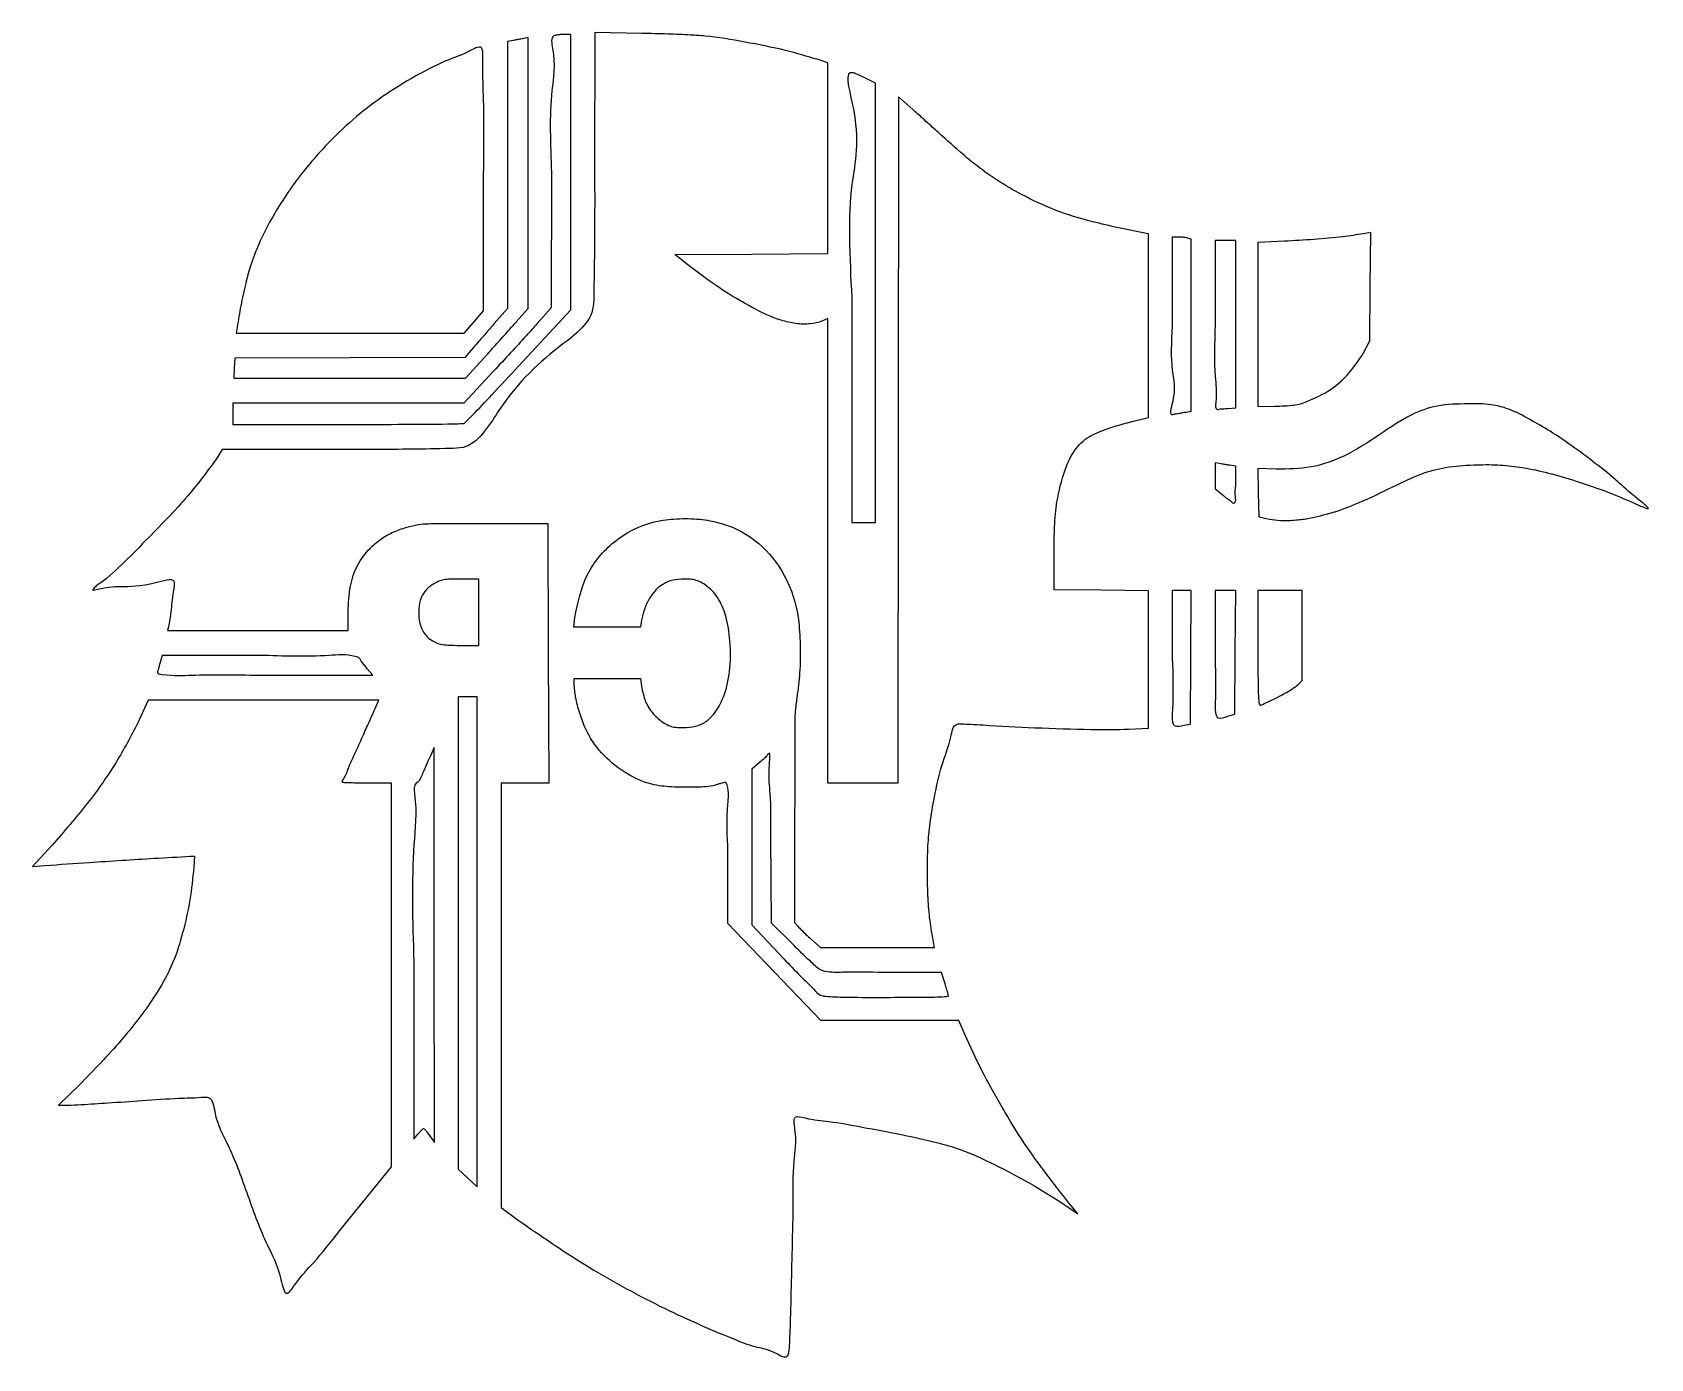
# Model space of a CAD drawing. Extents: x 85 to 213, y 549 to 655.
import ezdxf

# ---------------------------------------------------------------- set-up
doc = ezdxf.new("R2010")
doc.units = 0
doc.layers.add('Capa_1', color=7, linetype='CONTINUOUS')

msp = doc.modelspace()

# ---------------------------------------------------------------- linework, layer by layer
at = {"layer": 'Capa_1', "color": 7}
for p, q in [((127.426207, 654.483614), (126.827467, 654.481593)), ((127.426207, 643.541451), (127.426207, 654.483614)), ((129.316978, 654.653466), (129.312442, 643.781837)), ((133.066976, 654.575258), (129.316978, 654.653466)), ((122.85688, 654.01162), (122.384188, 653.926439)), ((122.384188, 653.926439), (122.384188, 643.318226)), ((124.022846, 654.240688), (123.676206, 654.168745)), ((124.022846, 643.479109), (124.022846, 654.240688)), ((147.846387, 652.21899), (147.058574, 652.490408)), ((147.846387, 644.644035), (147.846387, 652.21899)), ((151.627887, 650.61807), (150.766994, 651.033445)), ((151.627887, 633.154558), (151.627887, 650.61807)), ((153.455618, 649.51617), (153.423814, 622.245722)), ((154.590072, 648.512739), (153.455618, 649.51617)), ((147.846387, 637.069059), (147.846387, 644.644035)), ((120.48861, 632.514353), (120.491019, 642.971194)), ((122.384188, 643.318226), (122.384188, 632.710012)), ((124.022846, 632.717532), (124.022846, 643.479109)), ((125.884281, 643.510803), (125.850577, 632.74866)), ((127.426207, 632.599288), (127.426207, 643.541451)), ((173.308561, 638.644884), (173.024949, 638.700018)), ((173.308561, 631.337556), (173.308561, 638.644884)), ((175.672003, 638.38423), (175.199315, 638.386033)), ((175.199315, 638.386033), (175.199315, 631.326838)), ((176.711922, 638.223307), (176.428307, 638.302876)), ((176.711922, 631.383403), (176.711922, 638.223307)), ((179.422004, 638.122133), (178.602678, 638.122133)), ((178.602678, 638.122133), (178.602678, 631.392812)), ((180.241333, 638.122133), (179.422004, 638.122133)), ((180.241333, 631.465679), (180.241333, 638.122133)), ((184.11736, 638.049453), (182.006016, 637.958149)), ((182.006016, 637.958149), (182.006016, 631.442761)), ((190.968222, 638.750259), (190.378542, 638.634946)), ((190.930408, 634.444778), (190.968222, 638.750259)), ((135.682523, 637.000574), (141.764457, 637.034817)), ((136.713025, 636.177472), (135.682523, 637.000574)), ((141.764457, 637.034817), (147.846387, 637.069059)), ((190.892594, 630.139297), (190.930408, 634.444778)), ((122.384188, 632.710012), (121.344273, 631.512598)), ((123.264697, 628.113943), (127.426207, 632.599288)), ((123.298055, 631.88083), (124.022846, 632.717532)), ((125.850577, 632.74866), (124.752478, 631.509951)), ((149.737141, 633.569933), (149.737141, 615.691046)), ((151.627898, 615.691046), (151.627887, 633.154558)), ((118.958831, 630.733062), (119.723729, 631.623708)), ((119.723729, 631.623708), (120.48861, 632.514353)), ((147.846387, 631.90711), (147.373699, 631.691904)), ((147.846387, 613.441191), (147.846387, 631.90711)), ((173.308561, 624.030228), (173.308561, 631.337556)), ((176.711922, 624.5435), (176.711922, 631.383403)), ((180.241333, 624.809225), (180.241333, 631.465679)), ((182.006016, 631.442761), (182.006016, 624.927373)), ((100.91298, 631.227864), (100.845403, 630.733062)), ((100.845403, 630.733062), (109.902118, 630.733062)), ((109.902118, 630.733062), (118.958831, 630.733062)), ((190.402634, 629.179379), (190.892594, 630.139297)), ((100.725664, 628.748773), (100.683088, 627.959375)), ((109.866983, 628.784291), (100.725664, 628.748773)), ((119.008298, 628.819809), (109.866983, 628.784291)), ((119.656327, 629.567495), (119.008298, 628.819809)), ((119.05734, 627.170457), (120.815291, 629.107302)), ((100.683088, 627.959375), (100.640511, 627.169975)), ((121.286092, 627.727813), (118.917802, 625.184382)), ((100.640511, 627.169975), (109.848926, 627.170238)), ((109.848926, 627.170238), (119.05734, 627.170457)), ((109.747636, 625.187784), (100.577466, 625.191185)), ((100.577466, 625.191185), (100.577466, 624.333526)), ((118.917802, 625.184382), (109.747636, 625.187784)), ((182.006016, 624.927373), (183.361056, 624.938712)), ((185.389736, 625.120526), (185.389758, 625.120418)), ((100.577466, 624.333526), (100.577466, 623.47587)), ((118.94747, 623.562695), (118.94747, 623.56269)), ((172.331671, 623.804562), (173.308561, 624.030228)), ((175.577477, 624.354185), (175.577468, 624.354174)), ((176.302256, 624.474136), (176.711922, 624.5435)), ((179.579557, 624.760773), (179.579568, 624.760753)), ((179.579568, 624.760753), (180.241333, 624.809225)), ((100.577466, 623.47587), (109.68461, 623.486358)), ((99.730766, 621.496732), (99.251646, 620.738033)), ((109.135191, 621.502685), (99.730766, 621.496732)), ((153.423814, 622.245722), (153.392009, 594.975271)), ((178.949316, 620.37739), (178.602678, 620.434536)), ((178.602678, 620.434536), (178.602678, 619.3983)), ((180.241333, 620.165302), (179.768645, 620.242773)), ((180.241333, 618.646099), (180.241333, 620.165302)), ((183.459557, 619.938082), (181.999565, 619.996589)), ((181.999565, 619.996589), (182.034317, 618.07551)), ((178.602678, 619.3983), (178.602678, 618.362065)), ((180.241347, 618.646076), (180.241333, 618.646099)), ((178.602678, 618.362065), (179.264441, 617.837689)), ((182.034317, 618.07551), (182.06907, 616.154431)), ((182.06907, 616.154431), (182.699323, 616.001389)), ((185.710796, 615.96862), (185.710791, 615.968609)), ((120.493434, 615.624979), (125.598475, 615.625072)), ((125.598475, 615.625072), (125.630762, 605.300179)), ((149.737141, 615.691046), (150.682521, 615.691046)), ((150.682521, 615.691046), (151.627898, 615.691046)), ((147.846387, 594.975271), (147.846387, 613.441191)), ((165.808565, 610.347229), (165.818203, 613.250073)), ((120.115281, 611.204831), (118.690449, 611.204831)), ((120.115281, 608.565881), (120.115281, 611.204831)), ((169.558566, 610.312277), (165.808565, 610.347229)), ((173.308564, 610.277326), (169.558566, 610.312277)), ((173.308564, 604.816756), (173.308564, 610.277326)), ((175.957038, 610.281224), (175.199306, 610.281224)), ((175.199306, 610.281224), (175.199306, 604.871376)), ((176.714773, 610.281224), (175.957038, 610.281224)), ((176.681835, 604.970337), (176.714773, 610.281224)), ((179.423549, 610.281207), (178.60269, 610.281207)), ((178.60269, 610.281207), (178.60269, 605.20123)), ((180.244412, 610.281207), (179.423549, 610.281207)), ((180.21136, 605.372443), (180.244412, 610.281207)), ((183.770745, 610.281196), (182.006039, 610.281196)), ((182.006039, 610.281196), (182.006039, 605.729007)), ((185.535451, 610.281196), (183.770745, 610.281196)), ((185.535451, 606.712314), (185.535451, 610.281196)), ((109.731983, 607.114454), (109.731478, 608.598865)), ((120.115281, 605.926987), (120.115281, 608.565881)), ((127.66015, 607.378343), (127.740512, 608.137041)), ((95.452231, 607.403738), (95.379976, 607.114454)), ((95.379976, 607.114454), (102.555981, 607.114454)), ((102.555981, 607.114454), (109.731983, 607.114454)), ((130.3052, 607.378343), (127.66015, 607.378343)), ((132.950248, 607.378343), (130.3052, 607.378343)), ((133.035599, 607.939121), (132.950248, 607.378343)), ((118.63419, 605.929822), (120.115281, 605.926987)), ((185.535451, 603.14343), (185.535451, 606.712314)), ((94.945102, 605.135259), (94.791067, 604.574481)), ((102.735842, 605.135259), (94.945102, 605.135259)), ((125.630762, 605.300179), (125.663049, 594.975285)), ((173.308564, 599.356182), (173.308564, 604.816756)), ((176.648896, 599.659449), (176.681835, 604.970337)), ((180.178308, 600.463678), (180.21136, 605.372443)), ((103.104646, 603.551886), (111.699235, 603.551886)), ((111.699235, 603.551886), (111.253799, 604.06799)), ((127.678297, 602.886566), (127.678297, 603.287972)), ((127.678297, 603.287972), (130.311045, 603.287972)), ((130.311045, 603.287972), (132.943791, 603.287972)), ((132.943791, 603.287972), (133.030587, 602.682024)), ((185.18881, 602.802652), (185.535451, 603.14343)), ((119.23293, 601.836557), (118.476626, 601.836557)), ((118.476626, 601.836557), (118.476626, 583.06339)), ((119.98923, 601.836557), (119.23293, 601.836557)), ((119.98923, 582.366518), (119.98923, 601.836557)), ((183.592851, 601.819347), (183.592843, 601.819347)), ((93.83377, 601.565848), (93.140493, 600.020569)), ((103.000754, 601.569249), (93.83377, 601.565848)), ((112.16774, 601.572651), (103.000754, 601.569249)), ((111.745811, 600.616029), (112.16774, 601.572651)), ((179.611081, 600.30542), (180.178308, 600.463678)), ((171.755294, 599.262412), (173.308564, 599.356182)), ((176.144686, 599.579215), (176.144695, 599.579201)), ((176.144695, 599.579201), (176.648896, 599.659449)), ((179.611092, 600.305417), (179.611081, 600.30542)), ((116.566007, 597.81217), (116.264018, 597.152435)), ((116.575929, 582.117409), (116.566007, 597.81217)), ((142.422851, 596.62188), (141.795972, 596.102091)), ((141.795972, 596.102091), (141.795972, 589.905298)), ((113.182509, 594.975285), (111.228727, 594.975285)), ((113.182509, 579.734297), (113.182509, 594.975285)), ((123.771523, 594.975285), (121.879998, 594.975285)), ((121.879998, 594.975285), (121.881563, 578.118991)), ((125.663049, 594.975285), (123.771523, 594.975285)), ((150.619198, 594.975271), (147.846387, 594.975271)), ((153.392009, 594.975271), (150.619198, 594.975271)), ((145.199316, 592.533505), (145.199316, 583.90649)), ((143.371576, 583.858576), (143.308562, 590.703443)), ((86.217942, 590.056999), (84.642829, 588.355197)), ((97.183704, 589.169809), (97.523226, 589.169809)), ((97.523226, 589.169809), (97.465768, 588.279163)), ((139.905193, 583.830712), (139.905193, 589.477864)), ((141.795972, 589.905298), (141.795972, 583.708507)), ((84.642829, 588.355197), (85.645862, 588.437827)), ((143.594549, 579.968751), (139.905193, 583.830712)), ((141.795972, 583.708507), (144.348491, 581.019197)), ((145.073256, 582.151944), (143.371576, 583.858576)), ((145.199316, 583.90649), (145.482928, 583.578516)), ((118.476626, 583.06339), (118.476626, 564.29022)), ((146.510943, 582.581551), (147.255347, 581.912561)), ((116.585898, 566.422648), (116.575929, 582.117409)), ((119.98923, 562.896482), (119.98923, 582.366518)), ((147.255347, 581.912561), (151.789306, 581.912561)), ((151.789306, 581.912561), (156.323265, 581.912561)), ((156.323265, 581.912561), (156.238877, 582.341392)), ((114.950619, 580.823929), (114.954021, 566.672559)), ((147.283909, 576.106792), (143.594549, 579.968751)), ((156.872373, 579.933283), (152.201806, 579.933811)), ((157.149289, 579.033275), (156.872373, 579.933283)), ((113.182509, 564.493309), (113.182509, 579.734297)), ((121.881563, 578.118991), (121.883125, 561.262697)), ((157.426223, 578.043686), (157.426206, 578.043669)), ((152.764719, 576.105548), (147.283909, 576.106792)), ((158.245529, 576.10436), (152.764719, 576.105548)), ((158.73931, 574.951037), (158.245529, 576.10436)), ((88.386928, 571.008365), (86.721599, 569.377684)), ((86.721599, 569.377684), (87.441551, 569.38477)), ((114.954021, 566.672559), (115.297268, 567.102577)), ((116.19684, 566.976433), (116.585898, 566.422648)), ((109.062819, 559.412121), (113.182509, 564.493309)), ((118.476626, 564.29022), (119.23293, 563.593351)), ((119.23293, 563.593351), (119.98923, 562.896482)), ((121.883125, 561.262697), (123.241079, 560.246644)), ((166.943007, 561.283614), (167.69931, 560.75224)), ((167.69931, 560.75224), (167.221715, 561.337336)), ((109.062816, 559.412254), (109.062819, 559.412121)), ((144.870471, 551.927395), (144.870469, 551.927395))]:
    msp.add_line(p, q, dxfattribs=at)
for points, knots in [([(126.827467, 654.481593), (126.719331, 654.478226), (126.51968, 654.472009), (126.270297, 654.441863), (125.779216, 654.306987), (126.269472, 652.297628), (125.662997, 649.190813), (125.796318, 645.76867), (125.884281, 643.510803)], [0, 0, 0, 0, 0.323236, 0.596789, 0.765423, 1.766399, 5.124275, 11.636167, 11.636167, 11.636167, 11.636167]), ([(147.058574, 652.490408), (146.201231, 652.742656), (144.286323, 653.306063), (141.278482, 653.885441), (138.759988, 654.32205), (136.712436, 654.455066), (135.041966, 654.524506), (133.75426, 654.557597), (133.066976, 654.575258)], [0, 0, 0, 0, 2.679494, 5.98475, 9.18379, 10.335522, 12.137322, 14.199787, 14.199787, 14.199787, 14.199787]), ([(120.491019, 642.971194), (120.514317, 645.279565), (120.548318, 648.648418), (120.399654, 651.669924), (120.453702, 653.773105), (118.900547, 652.867118), (117.597074, 652.484539), (115.422824, 651.383575), (113.118227, 650.046484), (110.636064, 648.235472), (108.127921, 645.922177), (105.647159, 643.071987), (103.455851, 639.679898), (102.153808, 636.85348), (101.548289, 634.579923), (101.191627, 632.957739), (101.003924, 631.792455), (100.91298, 631.227864)], [0, 0, 0, 0, 6.661115, 9.721279, 10.465827, 11.52552, 13.385339, 15.330019, 18.519468, 21.49888, 24.489754, 28.750684, 32.791284, 36.577448, 38.018072, 39.84304, 41.558327, 41.558327, 41.558327, 41.558327]), ([(123.676206, 654.168745), (123.596436, 654.152652), (123.418734, 654.116803), (123.145581, 654.064603), (122.952099, 654.029095), (122.85688, 654.01162)], [0, 0, 0, 0, 0.24413, 0.543842, 0.834271, 0.834271, 0.834271, 0.834271]), ([(150.766994, 651.033445), (150.618088, 651.103976), (150.356888, 651.227695), (150.049672, 651.3671), (149.067554, 651.743957), (150.634708, 646.41164), (149.314206, 642.337173), (149.581263, 636.80121), (149.737141, 633.569933)], [0, 0, 0, 0, 0.491922, 0.862897, 1.033222, 3.483661, 9.906888, 18.912558, 18.912558, 18.912558, 18.912558]), ([(173.024949, 638.700018), (171.633228, 638.975436), (169.224733, 639.45207), (165.923299, 640.439896), (163.420022, 641.636801), (161.257522, 642.869568), (159.302971, 644.301872), (157.720426, 645.69926), (156.384953, 646.909641), (155.456713, 647.741971), (154.856052, 648.276183), (154.590072, 648.512739)], [0, 0, 0, 0, 4.255582, 7.36466, 10.305839, 12.558191, 14.824713, 17.559879, 18.888498, 20.232186, 21.300056, 21.300056, 21.300056, 21.300056]), ([(129.312442, 643.781837), (129.316852, 641.600116), (129.323616, 638.253491), (129.253278, 634.579539), (129.225778, 631.60243), (125.337532, 628.979785), (122.195873, 625.709126), (119.887315, 621.609593), (117.110751, 621.560902), (113.911038, 621.496361), (111.011231, 621.500201), (109.135191, 621.502685)], [0, 0, 0, 0, 6.523257, 10.006267, 11.156982, 15.205708, 22.250735, 26.195956, 27.259394, 30.31934, 35.926656, 35.926656, 35.926656, 35.926656]), ([(176.428307, 638.302876), (176.359284, 638.317437), (176.201084, 638.350811), (175.947748, 638.375523), (175.764356, 638.381314), (175.672003, 638.38423)], [0, 0, 0, 0, 0.211514, 0.484789, 0.762001, 0.762001, 0.762001, 0.762001]), ([(190.378542, 638.634946), (189.840361, 638.556112), (188.540112, 638.36565), (186.449696, 638.184492), (184.899147, 638.094717), (184.11736, 638.049453)], [0, 0, 0, 0, 1.63153, 3.941785, 6.291181, 6.291181, 6.291181, 6.291181]), ([(147.373699, 631.691904), (147.070492, 631.60891), (146.390305, 631.422729), (145.277145, 631.486195), (143.704312, 631.827035), (141.703622, 632.827729), (139.214663, 634.284594), (137.564402, 635.533273), (136.713025, 636.177472)], [0, 0, 0, 0, 0.938144, 2.104544, 3.295722, 5.752862, 8.754292, 11.952944, 11.952944, 11.952944, 11.952944]), ([(121.344273, 631.512598), (121.140059, 631.277406), (120.733643, 630.809338), (120.170971, 630.16099), (119.812624, 629.747739), (119.656327, 629.567495)], [0, 0, 0, 0, 0.934435, 1.859665, 2.575381, 2.575381, 2.575381, 2.575381]), ([(120.815291, 629.107302), (121.143806, 629.470499), (121.771349, 630.164293), (122.600211, 631.087702), (123.096366, 631.651602), (123.298055, 631.88083)], [0, 0, 0, 0, 1.469186, 2.806508, 3.722481, 3.722481, 3.722481, 3.722481]), ([(124.752478, 631.509951), (124.460391, 631.185366), (123.757337, 630.404091), (122.600215, 629.144834), (121.734272, 628.211086), (121.286092, 627.727813)], [0, 0, 0, 0, 1.309968, 3.153091, 5.130405, 5.130405, 5.130405, 5.130405]), ([(175.199315, 631.326838), (175.136072, 630.054706), (175.027804, 627.876919), (175.56077, 626.248599), (174.930295, 624.18708), (175.31194, 624.309765), (175.426611, 624.327864), (175.52296, 624.344674), (175.577477, 624.354185)], [0, 0, 0, 0, 3.553281, 6.08293, 7.041383, 7.10255, 7.229501, 7.394941, 7.394941, 7.394941, 7.394941]), ([(178.602678, 631.392812), (178.562412, 629.941883), (178.501987, 627.764609), (178.765259, 626.005942), (178.599016, 624.628217), (178.979857, 624.723686), (179.241548, 624.730608), (179.460122, 624.750114), (179.579557, 624.760773)], [0, 0, 0, 0, 4.10195, 6.15542, 6.713835, 6.884931, 7.180447, 7.53646, 7.53646, 7.53646, 7.53646]), ([(185.389758, 625.120418), (186.051809, 625.377162), (187.431721, 625.912293), (189.17512, 627.331164), (190.001747, 628.57578), (190.402634, 629.179379)], [0, 0, 0, 0, 2.122684, 4.424306, 6.591571, 6.591571, 6.591571, 6.591571]), ([(118.94747, 623.56269), (119.164573, 623.777797), (119.915355, 624.521673), (121.339455, 626.05368), (122.558517, 627.358237), (123.264697, 628.113943)], [0, 0, 0, 0, 0.916815, 3.170502, 6.27358, 6.27358, 6.27358, 6.27358]), ([(183.361056, 624.938712), (183.619377, 624.94625), (184.121475, 624.960901), (184.800328, 625.013673), (185.215088, 625.088864), (185.389736, 625.120526)], [0, 0, 0, 0, 0.775398, 1.50714, 2.039378, 2.039378, 2.039378, 2.039378]), ([(185.710791, 615.968609), (186.384477, 616.104127), (187.850893, 616.399108), (190.193455, 617.306463), (192.568401, 618.450573), (194.812406, 619.560848), (196.985669, 620.158193), (199.041191, 620.28334), (201.012635, 620.315295), (202.913278, 620.114289), (204.894209, 619.709596), (207.116414, 619.067999), (209.396269, 618.284178), (211.132828, 617.578365), (212.242931, 617.078376), (212.652076, 616.895948), (213.3196, 616.684523), (211.489769, 618.082665), (210.737543, 618.868212), (208.768151, 620.452365), (207.039439, 621.744571), (205.300504, 622.92738), (203.610394, 623.888852), (202.091055, 624.71327), (200.408766, 625.148199), (198.496377, 625.118458), (196.318009, 625.100634), (193.904743, 624.221767), (191.5953, 622.595754), (189.071207, 620.963551), (186.240732, 619.950715), (184.392811, 619.942321), (183.459557, 619.938082)], [0, 0, 0, 0, 2.05848, 4.480701, 7.505065, 9.975336, 11.97503, 14.215894, 16.132991, 17.886291, 19.936666, 22.18999, 24.825929, 27.143334, 27.871058, 28.396348, 28.607131, 29.61243, 31.842554, 34.116318, 36.431789, 38.521893, 40.369373, 42.279737, 43.68294, 45.522921, 47.998123, 50.169652, 53.094972, 56.449355, 59.176371, 61.958804, 61.958804, 61.958804, 61.958804]), ([(109.68461, 623.486358), (111.220785, 623.491705), (113.86622, 623.500912), (116.954346, 623.50548), (118.50534, 623.550003), (118.94747, 623.562695)], [0, 0, 0, 0, 4.608663, 7.936544, 9.263447, 9.263447, 9.263447, 9.263447]), ([(165.818203, 613.250073), (165.822715, 613.857844), (165.830435, 614.89745), (165.888431, 616.264513), (166.108483, 617.881336), (166.541427, 619.674133), (167.392023, 621.565225), (168.570161, 622.591152), (169.800841, 623.0607), (170.989427, 623.466055), (171.87695, 623.689883), (172.331671, 623.804562)], [0, 0, 0, 0, 1.823567, 3.119252, 4.100966, 6.713703, 8.642847, 10.215552, 11.24017, 12.578368, 13.98434, 13.98434, 13.98434, 13.98434]), ([(175.577468, 624.354174), (175.649096, 624.365793), (175.807566, 624.391498), (176.049152, 624.431549), (176.219083, 624.460142), (176.302256, 624.474136)], [0, 0, 0, 0, 0.217692, 0.481624, 0.73465, 0.73465, 0.73465, 0.73465]), ([(99.251646, 620.738033), (98.515769, 619.741009), (96.808411, 617.427743), (93.597171, 614.251729), (90.985933, 611.495421), (89.566062, 610.550428), (89.389404, 610.281177), (90.506844, 610.580682), (91.76758, 610.630068), (93.692461, 610.60014), (96.10928, 611.463004), (95.737998, 609.836867), (95.698044, 608.74972), (95.526411, 607.809917), (95.452231, 607.403738)], [0, 0, 0, 0, 3.699424, 8.583292, 13.813078, 14.225398, 14.343682, 14.516762, 16.533799, 19.357871, 20.821878, 21.656309, 23.253242, 24.468783, 24.468783, 24.468783, 24.468783]), ([(179.768645, 620.242773), (179.673442, 620.258387), (179.480119, 620.290094), (179.20701, 620.334973), (179.029107, 620.364256), (178.949316, 620.37739)], [0, 0, 0, 0, 0.289423, 0.587719, 0.830314, 0.830314, 0.830314, 0.830314]), ([(179.264441, 617.837689), (179.382439, 617.739603), (179.597057, 617.561201), (179.869915, 617.409554), (180.058272, 617.167883), (180.280907, 617.384363), (180.183595, 617.905282), (180.218136, 618.348347), (180.241347, 618.646076)], [0, 0, 0, 0, 0.450165, 0.818774, 1.026222, 1.14798, 1.591716, 2.50074, 2.50074, 2.50074, 2.50074]), ([(127.740512, 608.137041), (127.981932, 609.319044), (128.450089, 611.611165), (130.767262, 614.354946), (133.346561, 615.689109), (135.654056, 616.01917), (137.380333, 616.015036), (139.630018, 615.687453), (142.158724, 614.467971), (144.390077, 611.866509), (145.458402, 609.056709), (145.647995, 606.349414), (145.671744, 604.18647), (145.456149, 602.327776), (145.17992, 600.420751), (145.238829, 597.232322), (145.215286, 594.432626), (145.199316, 592.533505)], [0, 0, 0, 0, 3.568956, 6.920865, 10.381408, 12.024158, 13.876493, 15.543964, 18.819793, 22.027819, 25.614193, 27.613638, 30.149305, 32.092314, 33.220744, 35.924965, 41.627591, 41.627591, 41.627591, 41.627591]), ([(182.699323, 616.001389), (182.990649, 615.952719), (183.628736, 615.846119), (184.642084, 615.846767), (185.350892, 615.927584), (185.710796, 615.96862)], [0, 0, 0, 0, 0.885014, 1.938429, 3.025058, 3.025058, 3.025058, 3.025058]), ([(109.731478, 608.598865), (109.757191, 609.284161), (109.80477, 610.552214), (110.38928, 612.312684), (111.303148, 613.53228), (112.270466, 614.381062), (113.262584, 614.944339), (114.284649, 615.310867), (115.519254, 615.612921), (117.576721, 615.609333), (119.3055, 615.618607), (120.493434, 615.624979)], [0, 0, 0, 0, 2.050365, 3.793935, 5.467876, 6.558479, 7.6363, 8.867757, 9.807583, 11.433038, 15.003253, 15.003253, 15.003253, 15.003253]), ([(118.690449, 611.204831), (118.367314, 611.206489), (117.848028, 611.209154), (117.145025, 611.125003), (116.541917, 610.842019), (115.926739, 610.429858), (115.465508, 609.6895), (115.307426, 608.740242), (115.352067, 607.710258), (115.799767, 606.727784), (116.470049, 606.217058), (117.122165, 605.995902), (117.798637, 605.935584), (118.318914, 605.931996), (118.63419, 605.929822)], [0, 0, 0, 0, 0.970734, 1.55999, 2.100243, 2.954624, 3.745692, 4.636043, 5.805802, 6.795481, 7.770632, 8.233271, 8.848833, 9.795527, 9.795527, 9.795527, 9.795527]), ([(133.030587, 602.682024), (133.116862, 602.27385), (133.283293, 601.486452), (133.9227, 600.458524), (134.649529, 599.85686), (135.263923, 599.507437), (135.792321, 599.39576), (136.482363, 599.393052), (137.302239, 599.438132), (138.143755, 599.806101), (138.998074, 600.645126), (139.746044, 602.120071), (140.147619, 604.228779), (140.106674, 606.4181), (139.762243, 608.37202), (139.09909, 609.894045), (138.222032, 610.686188), (137.529079, 611.070918), (137.00097, 611.201512), (136.333835, 611.206958), (135.549026, 611.160958), (134.736379, 610.836623), (134.096107, 610.304153), (133.605288, 609.59851), (133.233415, 608.81003), (133.100803, 608.22619), (133.035599, 607.939121)], [0, 0, 0, 0, 1.244425, 2.400587, 3.548857, 4.044838, 4.503958, 5.148499, 6.115071, 6.942661, 7.839148, 9.654339, 11.804275, 14.223421, 16.183384, 17.738928, 19.099142, 19.639734, 20.103757, 20.712535, 21.636439, 22.443043, 23.29137, 24.095172, 25.005975, 25.887003, 25.887003, 25.887003, 25.887003]), ([(182.006039, 605.729007), (182.005828, 604.737943), (182.005514, 603.268256), (182.038151, 602.009035), (182.098323, 601.077498), (182.547326, 601.337115), (182.98152, 601.500435), (183.371994, 601.704133), (183.592851, 601.819347)], [0, 0, 0, 0, 2.831148, 4.198421, 4.568357, 4.839264, 5.398574, 6.126852, 6.126852, 6.126852, 6.126852]), ([(94.791067, 604.574481), (94.760414, 604.468894), (94.702004, 604.267698), (94.65196, 604.014317), (94.495847, 603.687533), (95.83856, 603.496547), (98.178013, 603.634372), (101.04917, 603.5863), (103.104646, 603.551886)], [0, 0, 0, 0, 0.325746, 0.620707, 0.821027, 1.231619, 3.547713, 9.384151, 9.384151, 9.384151, 9.384151]), ([(111.253799, 604.06799), (111.172607, 604.167381), (111.016726, 604.358204), (110.808067, 604.610831), (110.657648, 604.937142), (109.720175, 605.248928), (107.092473, 604.988702), (104.569202, 605.073585), (102.735842, 605.135259)], [0, 0, 0, 0, 0.38474, 0.738669, 0.986316, 1.42331, 3.485197, 8.964436, 8.964436, 8.964436, 8.964436]), ([(175.199306, 604.871376), (175.25134, 603.67782), (175.319326, 602.118344), (175.115902, 599.340028), (175.871076, 599.515602), (176.144686, 599.579215)], [0, 0, 0, 0, 4.103199, 5.361158, 6.075893, 6.075893, 6.075893, 6.075893]), ([(178.60269, 605.20123), (178.627042, 604.07788), (178.658797, 602.613039), (178.579452, 599.925914), (179.319107, 600.198006), (179.611092, 600.305417)], [0, 0, 0, 0, 3.880323, 5.059917, 5.829288, 5.829288, 5.829288, 5.829288]), ([(139.905193, 589.477864), (139.843088, 590.793823), (139.756282, 592.633178), (140.025262, 594.312929), (139.730867, 595.12348), (139.457488, 594.971144), (139.20391, 594.921899), (138.524056, 594.690854), (137.237778, 594.643174), (135.555639, 594.646897), (133.557088, 594.843259), (131.619125, 595.788084), (129.78511, 597.30195), (128.663741, 598.992698), (128.114508, 600.545918), (127.784103, 601.735055), (127.710943, 602.531272), (127.678297, 602.886566)], [0, 0, 0, 0, 3.823316, 5.343967, 5.624466, 5.821635, 6.11693, 6.446419, 7.940203, 9.946066, 11.511185, 13.913841, 16.273912, 18.591106, 19.884071, 21.21017, 22.278735, 22.278735, 22.278735, 22.278735]), ([(183.592843, 601.819347), (183.819188, 601.941215), (184.243115, 602.169463), (184.783706, 602.487635), (185.074929, 602.714096), (185.18881, 602.802652)], [0, 0, 0, 0, 0.771496, 1.444951, 1.877417, 1.877417, 1.877417, 1.877417]), ([(111.228727, 594.975285), (110.889539, 594.973453), (110.30824, 594.970314), (109.74759, 595.023036), (109.14421, 595.007749), (109.594854, 595.639545), (109.773361, 596.319082), (110.335929, 597.44994), (110.85166, 598.62668), (111.33975, 599.702491), (111.628528, 600.352171), (111.745811, 600.616029)], [0, 0, 0, 0, 0.984189, 1.686698, 1.957495, 2.335055, 3.253441, 4.514063, 5.90789, 7.175436, 8.042291, 8.042291, 8.042291, 8.042291]), ([(93.140493, 600.020569), (92.584746, 598.941736), (91.389284, 596.621063), (89.037338, 593.296874), (87.169468, 591.150434), (86.217942, 590.056999)], [0, 0, 0, 0, 3.63754, 7.824691, 12.172601, 12.172601, 12.172601, 12.172601]), ([(156.238877, 582.341392), (156.135637, 582.917356), (155.928248, 584.074352), (155.776005, 585.917043), (155.742708, 587.893972), (155.763869, 589.888949), (155.947362, 591.900994), (156.329416, 594.0273), (156.824695, 596.41433), (157.53949, 598.078096), (157.808482, 599.731857), (158.603408, 599.681294), (159.261956, 599.671552), (161.215285, 599.524682), (164.396245, 599.376221), (168.268809, 599.232241), (170.761256, 599.25381), (171.755294, 599.262412)], [0, 0, 0, 0, 1.754609, 3.524659, 5.539118, 7.684585, 9.510556, 11.579507, 14.219324, 16.554547, 17.702026, 18.040067, 18.771125, 19.738258, 23.868465, 28.364253, 31.346743, 31.346743, 31.346743, 31.346743]), ([(116.264018, 597.152435), (116.198767, 597.007047), (116.057659, 596.69264), (115.850123, 596.221314), (115.662472, 595.752556), (115.476903, 595.3778), (115.337166, 595.08623), (114.907942, 594.871391), (115.227822, 592.821113), (114.711189, 588.570139), (114.852194, 584.008258), (114.950619, 580.823929)], [0, 0, 0, 0, 0.477975, 1.033644, 1.546755, 1.985794, 2.305208, 2.476167, 3.351894, 7.363609, 16.637021, 16.637021, 16.637021, 16.637021]), ([(143.308562, 590.703443), (143.321591, 591.947071), (143.343712, 594.058541), (143.09112, 595.448886), (143.298146, 597.60523), (142.98061, 597.107561), (142.738224, 596.901305), (142.533944, 596.72031), (142.422851, 596.62188)], [0, 0, 0, 0, 3.42022, 5.806956, 6.644549, 6.864636, 7.23245, 7.670938, 7.670938, 7.670938, 7.670938]), ([(85.645862, 588.437827), (86.81856, 588.518886), (89.708337, 588.718631), (93.55421, 588.965152), (96.228182, 589.11593), (97.183704, 589.169809)], [0, 0, 0, 0, 3.526489, 8.690021, 11.561134, 11.561134, 11.561134, 11.561134]), ([(97.465768, 588.279163), (97.378901, 587.41887), (97.202036, 585.667265), (96.626286, 583.150271), (95.812924, 580.45724), (94.141475, 577.577264), (91.624306, 574.329074), (89.517712, 572.168256), (88.386928, 571.008365)], [0, 0, 0, 0, 2.591369, 5.276175, 7.73621, 10.99842, 15.188697, 20.044458, 20.044458, 20.044458, 20.044458]), ([(145.482928, 583.578516), (145.563932, 583.492281), (145.762364, 583.281037), (146.107693, 582.950963), (146.372541, 582.70834), (146.510943, 582.581551)], [0, 0, 0, 0, 0.354894, 0.869368, 1.432492, 1.432492, 1.432492, 1.432492]), ([(152.201806, 579.933811), (151.140539, 579.950235), (149.621609, 579.973743), (147.921952, 579.917296), (147.117167, 580.156889), (146.620516, 580.672009), (145.916255, 581.30525), (145.373745, 581.850139), (145.073256, 582.151944)], [0, 0, 0, 0, 3.187383, 4.561918, 5.080347, 5.637982, 6.665217, 7.940603, 7.940603, 7.940603, 7.940603]), ([(144.348491, 581.019197), (144.787979, 580.550452), (145.563256, 579.723564), (146.55042, 578.823393), (147.175356, 578.076588), (148.179418, 577.993522), (149.904821, 577.95372), (152.305359, 577.948492), (154.745339, 577.968984), (156.388667, 577.967052), (157.201459, 578.027085), (157.426223, 578.043686)], [0, 0, 0, 0, 1.918486, 3.384298, 4.081596, 4.688478, 6.269377, 9.356598, 11.835972, 13.60462, 14.280656, 14.280656, 14.280656, 14.280656]), ([(157.426206, 578.043669), (157.414011, 578.099936), (157.375746, 578.276498), (157.277671, 578.605086), (157.195812, 578.878109), (157.149289, 579.033275)], [0, 0, 0, 0, 0.172681, 0.541866, 1.027928, 1.027928, 1.027928, 1.027928]), ([(167.221715, 561.337336), (166.762709, 561.912769), (165.828507, 563.083933), (164.571529, 564.758143), (163.139898, 566.757396), (161.671857, 569.198908), (160.076932, 572.055651), (159.166798, 574.025706), (158.73931, 574.951037)], [0, 0, 0, 0, 2.208103, 4.494088, 6.280298, 9.582183, 13.033437, 16.090269, 16.090269, 16.090269, 16.090269]), ([(87.441551, 569.38477), (87.800313, 569.401563), (88.869435, 569.451604), (90.847545, 569.583251), (93.424782, 569.746155), (95.93964, 569.94914), (97.613439, 569.963968), (98.964291, 570.09343), (99.17082, 568.035861), (100.478771, 565.825121), (101.745964, 562.216369), (103.107284, 558.456521), (104.241716, 556.534265), (104.708818, 553.977977), (105.852011, 555.684225), (107.147999, 556.985426), (108.356707, 558.517335), (109.062816, 559.412254)], [0, 0, 0, 0, 1.077626, 3.211359, 5.939376, 8.867101, 10.627795, 11.252615, 12.45985, 15.469828, 19.631011, 23.787721, 26.786002, 27.976911, 28.865915, 31.209276, 34.501508, 34.501508, 34.501508, 34.501508]), ([(144.870469, 551.927395), (144.89079, 552.661804), (144.94246, 554.529183), (145.002077, 557.696846), (145.12087, 561.241415), (145.045437, 564.716706), (145.419371, 566.694589), (145.004794, 568.658224), (146.54123, 568.205502), (148.107807, 568.114139), (150.789516, 567.596932), (153.611369, 567.090816), (156.222869, 566.50028), (158.691752, 565.814664), (161.258155, 564.59837), (164.139731, 563.097285), (166.039941, 561.867882), (166.943007, 561.283614)], [0, 0, 0, 0, 2.205284, 5.607373, 9.469747, 12.999768, 15.530562, 16.514387, 17.277498, 19.195336, 21.862003, 25.15635, 27.902383, 29.870675, 32.831564, 36.392089, 39.616692, 39.616692, 39.616692, 39.616692]), ([(115.297268, 567.102577), (115.358485, 567.177462), (115.46651, 567.309604), (115.600137, 567.438771), (115.730291, 567.566468), (115.858148, 567.404645), (116.007726, 567.2431), (116.128149, 567.073293), (116.19684, 566.976433)], [0, 0, 0, 0, 0.284306, 0.501689, 0.608238, 0.730552, 0.992448, 1.340192, 1.340192, 1.340192, 1.340192]), ([(123.241079, 560.246644), (124.98072, 559.0423), (128.591174, 556.542802), (134.363443, 553.395571), (138.845542, 551.392248), (142.058916, 550.129794), (143.322276, 549.978337), (144.578613, 549.168681), (144.8025, 549.887034), (144.806468, 550.689013), (144.845369, 551.44169), (144.870471, 551.927395)], [0, 0, 0, 0, 6.350835, 13.180535, 19.576831, 21.369856, 23.12614, 24.086195, 24.345511, 25.139352, 26.583591, 26.583591, 26.583591, 26.583591])]:
    msp.add_open_spline(points, degree=3, knots=knots, dxfattribs=at)

doc.saveas('drawing.dxf')
